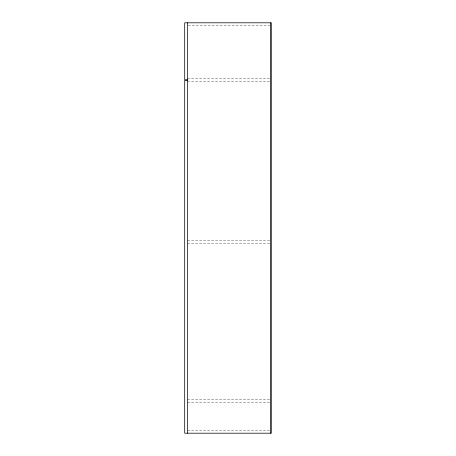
<?xml version="1.0" encoding="UTF-8"?>
<svg xmlns="http://www.w3.org/2000/svg" width="456" height="456" viewBox="0 0 456 456"><rect width="100%" height="100%" fill="white"/><g stroke="black" fill="none" stroke-linecap="round" stroke-linejoin="round"><path stroke-width="0.34" stroke-dasharray="2.28 1.71" d="M188.214 25.61L270.522 25.61M187.507 78.666L269.815 78.666M187.507 81.476L269.815 81.476M187.507 240.637L269.815 240.637M187.507 243.447L269.815 243.447M187.507 399.496L269.815 399.496M187.507 402.3L269.815 402.3M187.507 430.39L270.522 430.39"/><path stroke-width="0.68" d="M187.507 79.754L184.697 79.754L184.697 22.8L271.303 22.8L271.303 433.2L184.697 433.2L184.697 80.381L187.507 80.381M270.522 22.8L270.522 433.2M187.507 22.8L187.507 433.2"/></g></svg>
